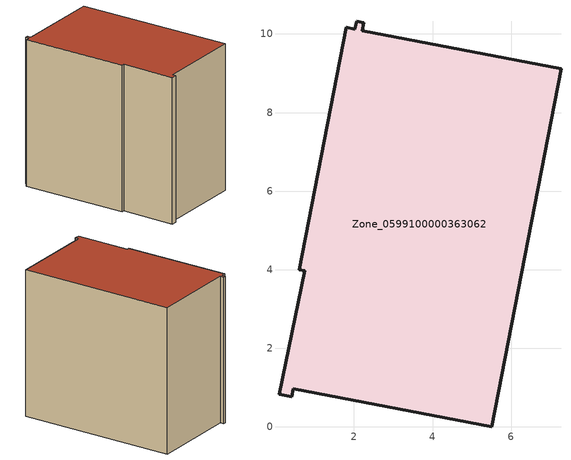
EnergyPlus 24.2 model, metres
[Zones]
Zone_0599100000363062
 floor ground (C_G): 2.02,10.12 2.07,10.33 2.25,10.29 2.21,10.09 7.27,9.11 5.51,0 0.45,0.98 0.41,0.77 0.09,0.83 0.74,3.97 0.61,4 1.8,10.17 z0
 wall outside (C_F): 2.07,10.33 2.02,10.12 1.8,10.17 0.61,4 0.74,3.97 0.09,0.83 0.41,0.77 0.45,0.98 5.51,0 7.27,9.11 2.21,10.09 2.25,10.29 2.07,10.33 z0:8.65
 roof outside (C_R): 0.74,3.97 0.09,0.83 0.41,0.77 0.45,0.98 5.51,0 7.27,9.11 2.21,10.09 2.25,10.29 2.07,10.33 2.02,10.12 1.8,10.17 0.61,4 z8.65
[BUILDING]
Pand.0599100000363062: North Axis=0; Terrain=City; Loads Convergence Tolerance Value=0.04; Temperature Convergence Tolerance Value=0.4; Solar Distribution=FullExterior; Maximum Number of Warmup Days=25; Minimum Number of Warmup Days=1
[Site:Location]
Rotterdam.The.Hague.AP_ZH_NLD Design_Conditions: Latitude=51.96; Longitude=4.45; Time Zone=1; Elevation=-4.5
[SITE:GROUNDTEMPERATURE:BUILDINGSURFACE]
18, 18, 18, 18, 18, 18, 18, 18, 18, 18, 18, 18
[MATERIAL] Thermal Absorptance=0.9; Solar Absorptance=0.7; Visible Absorptance=0.7
Name | Roughness | Thickness | Conductivity | Density | Specific Heat
G.TC.1992-2005 | MediumSmooth | 0.15 | 0.06 | 540 | 1210
F.TC.1992-2005 | Rough | 0.3 | 0.12 | 1920 | 840
R.TC.1992-2005 | MediumRough | 0.2 | 0.08 | 1500 | 1000
[CONSTRUCTION]
C_G: G.TC.1992-2005
C_F: F.TC.1992-2005
C_R: R.TC.1992-2005
[ZONE]
Zone_0599100000363062: Type=1; Multiplier=1; Ceiling Height=Autocalculate; Volume=Autocalculate; Floor Area=autocalculate; Part of Total Floor Area=Yes
[ZONEINFILTRATION:DESIGNFLOWRATE]
Infil_Zone_0599100000363062: Zone or ZoneList or Space or SpaceList=Zone_0599100000363062; Schedule=AlwaysOn; Design Flow Rate Calculation Method=Flow/Area; Flow Rate per Floor Area=0.0015; Constant Term Coefficient=1; Temperature Term Coefficient=0; Velocity Term Coefficient=0; Velocity Squared Term Coefficient=0
[HVACTEMPLATE:ZONE:IDEALLOADSAIRSYSTEM]
Zone_0599100000363062: Maximum Heating Supply Air Temperature=50; Minimum Cooling Supply Air Temperature=13; Maximum Heating Supply Air Humidity Ratio=0.0156; Minimum Cooling Supply Air Humidity Ratio=0.0077; Heating Limit=NoLimit; Cooling Limit=NoLimit; Dehumidification Control Type=ConstantSensibleHeatRatio; Cooling Sensible Heat Ratio=0.7; Dehumidification Setpoint=60; Humidification Control Type=None; Humidification Setpoint=30; Outdoor Air Method=None; Outdoor Air Flow Rate per Person=0.00944; Outdoor Air Flow Rate per Zone Floor Area=0; Outdoor Air Flow Rate per Zone=0; Demand Controlled Ventilation Type=None; Outdoor Air Economizer Type=NoEconomizer; Heat Recovery Type=None; Sensible Heat Recovery Effectiveness=0.7; Latent Heat Recovery Effectiveness=0.65
[ZONECONTROL:THERMOSTAT]
ThermostatControl_Zone_0599100000363062: Zone or ZoneList=Zone_0599100000363062; Control Type Schedule=DualSetpointControlType; Control 1=Thermostat_Zone_0599100000363062; Temperature Difference Between Cutout And Setpoint=0
[THERMOSTATSETPOINT:DUALSETPOINT]
Thermostat_Zone_0599100000363062: Heating Setpoint Temperature Schedule=HeatingSetpoint_Zone_0599100000363062; Cooling Setpoint Temperature Schedule=CoolingSetpoint_Zone_0599100000363062
[SCHEDULE:COMPACT]
HeatingSetpoint_Zone_0599100000363062: Through: 12/31, For: AllDays, Until: 24:00, 21
CoolingSetpoint_Zone_0599100000363062: Through: 12/31, For: AllDays, Until: 24:00, 24
DualSetpointControlType: Through: 12/31, For: AllDays, Until: 24:00, 4
AlwaysOn: Through: 12/31, For: AllDays, Until: 24:00, 1
